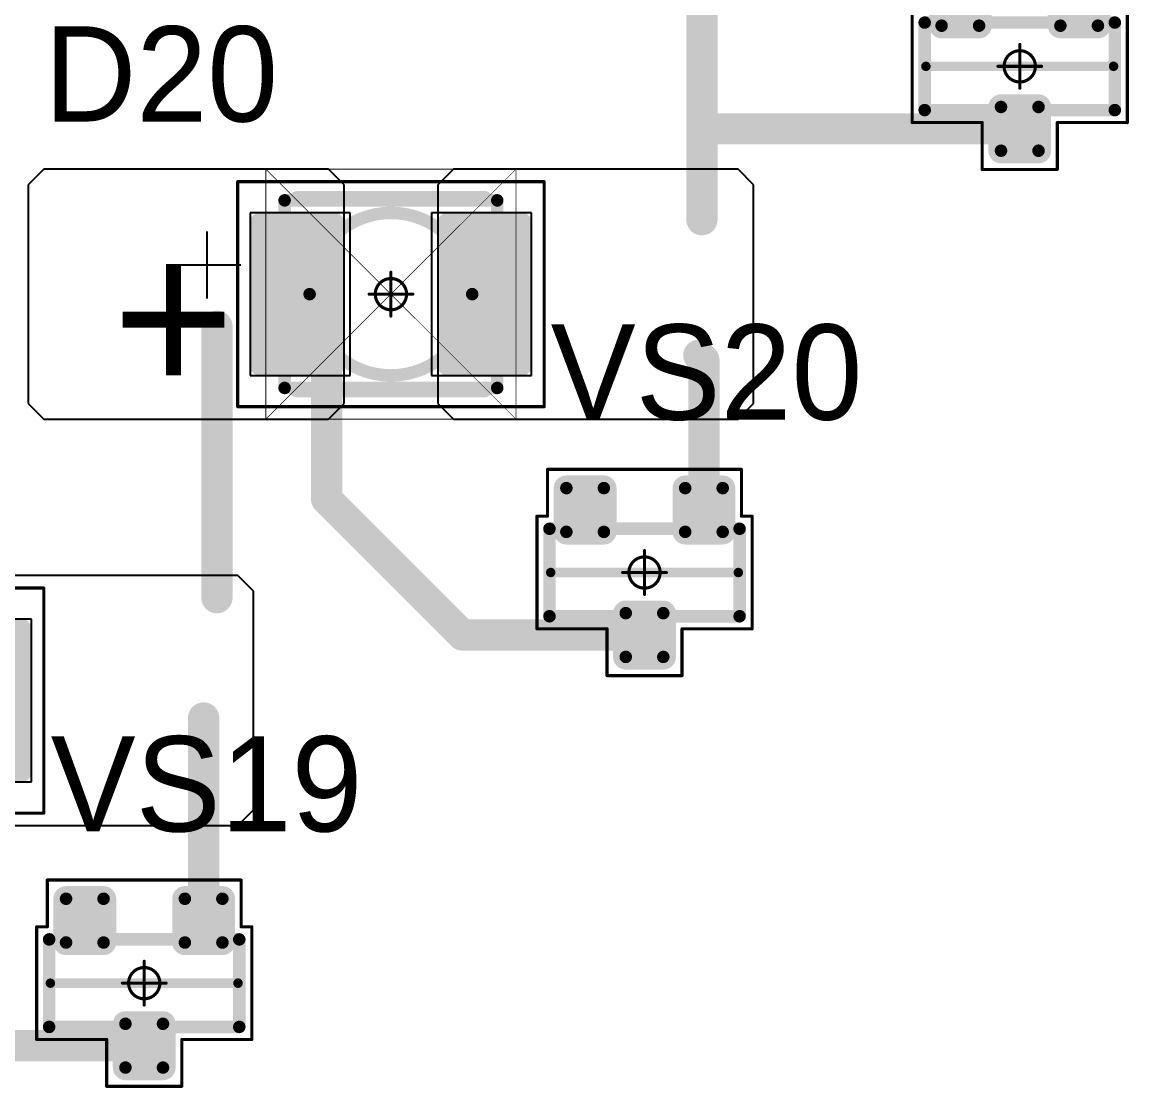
# Model space of a CAD drawing. Header units: millimetres. Extents: x 0 to 775, y 25 to 939.
# Drawn here: x 102.44 to 120.13, y 46.21 to 63.25 of the extents above; entities that cross this region are included whole.
import ezdxf

# ---------------------------------------------------------------- set-up
doc = ezdxf.new("R2010")
doc.units = ezdxf.units.MM
for name, color, linetype in [('Mechanical13', 56, 'Continuous'), ('Mechanical15', 56, 'Continuous'), ('Mechanical9', 56, 'Continuous'), ('TopLayer', 1, 'Continuous'), ('TopOverlay', 2, 'Continuous'), ('TopPaste', 8, 'Continuous'), ('TopSolder', 216, 'Continuous')]:
    doc.layers.add(name, color=color, linetype=linetype)

# ---------------------------------------------------------------- blocks, each defined once
blk = doc.blocks.new('SOT23_48')
at = {"layer": 'Mechanical13', "const_width": 0.2}
for points in [[(0.7, 1.52), (-0.7, 1.52)], [(-0.7, -1.52), (-0.7, 1.52)], [(0.7, -1.52), (0.7, 1.52)], [(0.7, -1.52), (-0.7, -1.52)]]:
    blk.add_lwpolyline(points, dxfattribs=at)
at = {"layer": 'Mechanical13', "const_width": 0.1}
for points in [[(-0.75, 1.52, 1), (-0.65, 1.52, 1)], [(-0.75, 1.52, 1), (-0.65, 1.52, 1)], [(0.65, 1.52, 1), (0.75, 1.52, 1)], [(0.65, 1.52, 1), (0.75, 1.52, 1)], [(-0.75, -1.52, 1), (-0.65, -1.52, 1)], [(-0.75, -1.52, 1), (-0.65, -1.52, 1)], [(0.65, -1.52, 1), (0.75, -1.52, 1)], [(0.65, -1.52, 1), (0.75, -1.52, 1)]]:
    blk.add_lwpolyline(points, format="xyb", close=True, dxfattribs=at)
at = {"layer": 'Mechanical15', "const_width": 0.05}
for points in [[(-0.9, 1.55), (-0.9, 1.72)], [(0.9, 1.72), (-0.9, 1.72)], [(0.9, 0.6), (0.9, 1.72)], [(-1.65, -1.55), (-1.65, 1.55)], [(-0.9, 1.55), (-1.65, 1.55)], [(1.65, 0.6), (0.9, 0.6)], [(1.65, -0.6), (1.65, 0.6)], [(0, -0.35), (0, 0.35)], [(0.35, 0), (-0.35, 0)], [(1.65, -0.6), (0.9, -0.6)], [(0.9, -1.72), (0.9, -0.6)], [(-0.9, -1.55), (-1.65, -1.55)], [(-0.9, -1.72), (-0.9, -1.55)], [(0.9, -1.72), (-0.9, -1.72)]]:
    blk.add_lwpolyline(points, dxfattribs=at)
at = {"layer": 'Mechanical15'}
for points, const_width in [([(-0.913, 1.72, 1), (-0.888, 1.72, 1)], 0.025), ([(-0.913, 1.72, 1), (-0.888, 1.72, 1)], 0.025), ([(0.888, 1.72, 1), (0.913, 1.72, 1)], 0.025), ([(0.888, 1.72, 1), (0.913, 1.72, 1)], 0.025), ([(-1.662, 1.55, 1), (-1.637, 1.55, 1)], 0.025), ([(-1.662, 1.55, 1), (-1.637, 1.55, 1)], 0.025), ([(-0.913, 1.55, 1), (-0.888, 1.55, 1)], 0.025), ([(-0.913, 1.55, 1), (-0.888, 1.55, 1)], 0.025), ([(0.888, 0.6, 1), (0.913, 0.6, 1)], 0.025), ([(0.888, 0.6, 1), (0.913, 0.6, 1)], 0.025), ([(1.637, 0.6, 1), (1.662, 0.6, 1)], 0.025), ([(1.637, 0.6, 1), (1.662, 0.6, 1)], 0.025), ([(-0.012, 0.35, 1), (0.012, 0.35, 1)], 0.025), ([(0.25, 0, 1), (-0.25, 0, 1)], 0.05), ([(-0.362, 0, 1), (-0.337, 0, 1)], 0.025), ([(-0.262, 0, 1), (-0.238, 0, 1)], 0.025), ([(0.238, 0, 1), (0.262, 0, 1)], 0.025), ([(0.337, 0, 1), (0.362, 0, 1)], 0.025), ([(-0.012, -0.35, 1), (0.012, -0.35, 1)], 0.025), ([(0.888, -0.6, 1), (0.913, -0.6, 1)], 0.025), ([(0.888, -0.6, 1), (0.913, -0.6, 1)], 0.025), ([(1.637, -0.6, 1), (1.662, -0.6, 1)], 0.025), ([(1.637, -0.6, 1), (1.662, -0.6, 1)], 0.025), ([(-1.662, -1.55, 1), (-1.637, -1.55, 1)], 0.025), ([(-1.662, -1.55, 1), (-1.637, -1.55, 1)], 0.025), ([(-0.913, -1.55, 1), (-0.888, -1.55, 1)], 0.025), ([(-0.913, -1.55, 1), (-0.888, -1.55, 1)], 0.025), ([(-0.913, -1.72, 1), (-0.888, -1.72, 1)], 0.025), ([(-0.913, -1.72, 1), (-0.888, -1.72, 1)], 0.025), ([(0.888, -1.72, 1), (0.913, -1.72, 1)], 0.025), ([(0.888, -1.72, 1), (0.913, -1.72, 1)], 0.025)]:
    blk.add_lwpolyline(points, format="xyb", close=True, dxfattribs=dict(at, const_width=const_width))
at = {"layer": 'TopLayer', "const_width": 0.1}
for points in [[(-1.4, 1.25, 1), (-1.3, 1.25, 1)], [(-0.7, 1.25, 1), (-0.6, 1.25, 1)], [(-1.4, 0.65, 1), (-1.3, 0.65, 1)], [(-0.7, 0.65, 1), (-0.6, 0.65, 1)], [(0.6, 0.3, 1), (0.7, 0.3, 1)], [(1.3, 0.3, 1), (1.4, 0.3, 1)], [(0.6, -0.3, 1), (0.7, -0.3, 1)], [(1.3, -0.3, 1), (1.4, -0.3, 1)], [(-1.4, -0.65, 1), (-1.3, -0.65, 1)], [(-0.7, -0.65, 1), (-0.6, -0.65, 1)], [(-1.4, -1.25, 1), (-1.3, -1.25, 1)], [(-0.7, -1.25, 1), (-0.6, -1.25, 1)]]:
    blk.add_lwpolyline(points, format="xyb", close=True, dxfattribs=at)
at = {"layer": 'TopLayer'}
for points in [[(-1.45, 1.25), (-1.45, 0.65), (-0.55, 1.25), (-0.55, 0.65)], [(-1.35, 1.35), (-1.35, 0.55), (-0.65, 1.35), (-0.65, 0.55)], [(0.65, 0.4), (0.65, -0.4), (1.35, 0.4), (1.35, -0.4)], [(0.55, 0.3), (0.55, -0.3), (1.45, 0.3), (1.45, -0.3)], [(-1.45, -0.65), (-1.45, -1.25), (-0.55, -0.65), (-0.55, -1.25)], [(-1.35, -0.55), (-1.35, -1.35), (-0.65, -0.55), (-0.65, -1.35)]]:
    blk.add_solid(points, dxfattribs=at)
at = {"layer": 'TopOverlay', "const_width": 0.15}
blk.add_lwpolyline([(0, -1.5), (0, 1.5)], dxfattribs=at)
at = {"layer": 'TopOverlay', "const_width": 0.075}
for points in [[(-0.038, 1.5, 1), (0.038, 1.5, 1)], [(-0.038, -1.5, 1), (0.038, -1.5, 1)]]:
    blk.add_lwpolyline(points, format="xyb", close=True, dxfattribs=at)
at = {"layer": 'TopPaste', "const_width": 0.075}
for points in [[(-1.387, 1.25, 1), (-1.313, 1.25, 1)], [(-0.687, 1.25, 1), (-0.613, 1.25, 1)], [(-1.387, 0.65, 1), (-1.313, 0.65, 1)], [(-0.687, 0.65, 1), (-0.613, 0.65, 1)], [(0.613, 0.3, 1), (0.687, 0.3, 1)], [(1.313, 0.3, 1), (1.387, 0.3, 1)], [(0.613, -0.3, 1), (0.687, -0.3, 1)], [(1.313, -0.3, 1), (1.387, -0.3, 1)], [(-1.387, -0.65, 1), (-1.313, -0.65, 1)], [(-0.687, -0.65, 1), (-0.613, -0.65, 1)], [(-1.387, -1.25, 1), (-1.313, -1.25, 1)], [(-0.687, -1.25, 1), (-0.613, -1.25, 1)]]:
    blk.add_lwpolyline(points, format="xyb", close=True, dxfattribs=at)
at = {"layer": 'TopPaste'}
for points in [[(-1.425, 1.25), (-1.425, 0.65), (-0.575, 1.25), (-0.575, 0.65)], [(-1.35, 1.325), (-1.35, 0.575), (-0.65, 1.325), (-0.65, 0.575)], [(0.65, 0.375), (0.65, -0.375), (1.35, 0.375), (1.35, -0.375)], [(0.575, 0.3), (0.575, -0.3), (1.425, 0.3), (1.425, -0.3)], [(-1.425, -0.65), (-1.425, -1.25), (-0.575, -0.65), (-0.575, -1.25)], [(-1.35, -0.575), (-1.35, -1.325), (-0.65, -0.575), (-0.65, -1.325)]]:
    blk.add_solid(points, dxfattribs=at)
at = {"layer": 'TopSolder', "const_width": 0.202}
for points in [[(-1.451, 1.25, 1), (-1.249, 1.25, 1)], [(-0.751, 1.25, 1), (-0.549, 1.25, 1)], [(-1.451, 0.65, 1), (-1.249, 0.65, 1)], [(-0.751, 0.65, 1), (-0.549, 0.65, 1)], [(0.549, 0.3, 1), (0.751, 0.3, 1)], [(1.249, 0.3, 1), (1.451, 0.3, 1)], [(0.549, -0.3, 1), (0.751, -0.3, 1)], [(1.249, -0.3, 1), (1.451, -0.3, 1)], [(-1.451, -0.65, 1), (-1.249, -0.65, 1)], [(-0.751, -0.65, 1), (-0.549, -0.65, 1)], [(-1.451, -1.25, 1), (-1.249, -1.25, 1)], [(-0.751, -1.25, 1), (-0.549, -1.25, 1)]]:
    blk.add_lwpolyline(points, format="xyb", close=True, dxfattribs=at)
at = {"layer": 'TopSolder'}
for points in [[(-1.35, 1.452), (-1.35, 0.448), (-0.65, 1.452), (-0.65, 0.448)], [(-1.552, 1.25), (-1.552, 0.65), (-0.448, 1.25), (-0.448, 0.65)], [(0.65, 0.502), (0.65, -0.502), (1.35, 0.502), (1.35, -0.502)], [(0.448, 0.3), (0.448, -0.3), (1.552, 0.3), (1.552, -0.3)], [(-1.35, -0.448), (-1.35, -1.452), (-0.65, -0.448), (-0.65, -1.452)], [(-1.552, -0.65), (-1.552, -1.25), (-0.448, -0.65), (-0.448, -1.25)]]:
    blk.add_solid(points, dxfattribs=at)
blk = doc.blocks.new('SOT23_49')
at = {"layer": 'Mechanical13', "const_width": 0.2}
for points in [[(0.7, 1.52), (-0.7, 1.52)], [(-0.7, -1.52), (-0.7, 1.52)], [(0.7, -1.52), (0.7, 1.52)], [(0.7, -1.52), (-0.7, -1.52)]]:
    blk.add_lwpolyline(points, dxfattribs=at)
at = {"layer": 'Mechanical13', "const_width": 0.1}
for points in [[(-0.75, 1.52, 1), (-0.65, 1.52, 1)], [(-0.75, 1.52, 1), (-0.65, 1.52, 1)], [(0.65, 1.52, 1), (0.75, 1.52, 1)], [(0.65, 1.52, 1), (0.75, 1.52, 1)], [(-0.75, -1.52, 1), (-0.65, -1.52, 1)], [(-0.75, -1.52, 1), (-0.65, -1.52, 1)], [(0.65, -1.52, 1), (0.75, -1.52, 1)], [(0.65, -1.52, 1), (0.75, -1.52, 1)]]:
    blk.add_lwpolyline(points, format="xyb", close=True, dxfattribs=at)
at = {"layer": 'Mechanical15', "const_width": 0.05}
for points in [[(-0.9, 1.55), (-0.9, 1.72)], [(0.9, 1.72), (-0.9, 1.72)], [(0.9, 0.6), (0.9, 1.72)], [(-1.65, -1.55), (-1.65, 1.55)], [(-0.9, 1.55), (-1.65, 1.55)], [(1.65, 0.6), (0.9, 0.6)], [(1.65, -0.6), (1.65, 0.6)], [(0, -0.35), (0, 0.35)], [(0.35, 0), (-0.35, 0)], [(1.65, -0.6), (0.9, -0.6)], [(0.9, -1.72), (0.9, -0.6)], [(-0.9, -1.55), (-1.65, -1.55)], [(-0.9, -1.72), (-0.9, -1.55)], [(0.9, -1.72), (-0.9, -1.72)]]:
    blk.add_lwpolyline(points, dxfattribs=at)
at = {"layer": 'Mechanical15'}
for points, const_width in [([(-0.913, 1.72, 1), (-0.888, 1.72, 1)], 0.025), ([(-0.913, 1.72, 1), (-0.888, 1.72, 1)], 0.025), ([(0.888, 1.72, 1), (0.913, 1.72, 1)], 0.025), ([(0.888, 1.72, 1), (0.913, 1.72, 1)], 0.025), ([(-1.662, 1.55, 1), (-1.637, 1.55, 1)], 0.025), ([(-1.662, 1.55, 1), (-1.637, 1.55, 1)], 0.025), ([(-0.913, 1.55, 1), (-0.888, 1.55, 1)], 0.025), ([(-0.913, 1.55, 1), (-0.888, 1.55, 1)], 0.025), ([(0.888, 0.6, 1), (0.913, 0.6, 1)], 0.025), ([(0.888, 0.6, 1), (0.913, 0.6, 1)], 0.025), ([(1.637, 0.6, 1), (1.662, 0.6, 1)], 0.025), ([(1.637, 0.6, 1), (1.662, 0.6, 1)], 0.025), ([(-0.012, 0.35, 1), (0.012, 0.35, 1)], 0.025), ([(0.25, 0, 1), (-0.25, 0, 1)], 0.05), ([(-0.362, 0, 1), (-0.337, 0, 1)], 0.025), ([(-0.262, 0, 1), (-0.238, 0, 1)], 0.025), ([(0.238, 0, 1), (0.262, 0, 1)], 0.025), ([(0.337, 0, 1), (0.362, 0, 1)], 0.025), ([(-0.012, -0.35, 1), (0.012, -0.35, 1)], 0.025), ([(0.888, -0.6, 1), (0.913, -0.6, 1)], 0.025), ([(0.888, -0.6, 1), (0.913, -0.6, 1)], 0.025), ([(1.637, -0.6, 1), (1.662, -0.6, 1)], 0.025), ([(1.637, -0.6, 1), (1.662, -0.6, 1)], 0.025), ([(-1.662, -1.55, 1), (-1.637, -1.55, 1)], 0.025), ([(-1.662, -1.55, 1), (-1.637, -1.55, 1)], 0.025), ([(-0.913, -1.55, 1), (-0.888, -1.55, 1)], 0.025), ([(-0.913, -1.55, 1), (-0.888, -1.55, 1)], 0.025), ([(-0.913, -1.72, 1), (-0.888, -1.72, 1)], 0.025), ([(-0.913, -1.72, 1), (-0.888, -1.72, 1)], 0.025), ([(0.888, -1.72, 1), (0.913, -1.72, 1)], 0.025), ([(0.888, -1.72, 1), (0.913, -1.72, 1)], 0.025)]:
    blk.add_lwpolyline(points, format="xyb", close=True, dxfattribs=dict(at, const_width=const_width))
at = {"layer": 'TopLayer', "const_width": 0.1}
for points in [[(-1.4, 1.25, 1), (-1.3, 1.25, 1)], [(-0.7, 1.25, 1), (-0.6, 1.25, 1)], [(-1.4, 0.65, 1), (-1.3, 0.65, 1)], [(-0.7, 0.65, 1), (-0.6, 0.65, 1)], [(0.6, 0.3, 1), (0.7, 0.3, 1)], [(1.3, 0.3, 1), (1.4, 0.3, 1)], [(0.6, -0.3, 1), (0.7, -0.3, 1)], [(1.3, -0.3, 1), (1.4, -0.3, 1)], [(-1.4, -0.65, 1), (-1.3, -0.65, 1)], [(-0.7, -0.65, 1), (-0.6, -0.65, 1)], [(-1.4, -1.25, 1), (-1.3, -1.25, 1)], [(-0.7, -1.25, 1), (-0.6, -1.25, 1)]]:
    blk.add_lwpolyline(points, format="xyb", close=True, dxfattribs=at)
at = {"layer": 'TopLayer'}
for points in [[(-1.45, 1.25), (-1.45, 0.65), (-0.55, 1.25), (-0.55, 0.65)], [(-1.35, 1.35), (-1.35, 0.55), (-0.65, 1.35), (-0.65, 0.55)], [(0.65, 0.4), (0.65, -0.4), (1.35, 0.4), (1.35, -0.4)], [(0.55, 0.3), (0.55, -0.3), (1.45, 0.3), (1.45, -0.3)], [(-1.45, -0.65), (-1.45, -1.25), (-0.55, -0.65), (-0.55, -1.25)], [(-1.35, -0.55), (-1.35, -1.35), (-0.65, -0.55), (-0.65, -1.35)]]:
    blk.add_solid(points, dxfattribs=at)
at = {"layer": 'TopOverlay', "const_width": 0.15}
blk.add_lwpolyline([(0, -1.5), (0, 1.5)], dxfattribs=at)
at = {"layer": 'TopOverlay', "const_width": 0.075}
for points in [[(-0.038, 1.5, 1), (0.038, 1.5, 1)], [(-0.038, -1.5, 1), (0.038, -1.5, 1)]]:
    blk.add_lwpolyline(points, format="xyb", close=True, dxfattribs=at)
at = {"layer": 'TopPaste', "const_width": 0.075}
for points in [[(-1.387, 1.25, 1), (-1.313, 1.25, 1)], [(-0.687, 1.25, 1), (-0.613, 1.25, 1)], [(-1.387, 0.65, 1), (-1.313, 0.65, 1)], [(-0.687, 0.65, 1), (-0.613, 0.65, 1)], [(0.613, 0.3, 1), (0.687, 0.3, 1)], [(1.313, 0.3, 1), (1.387, 0.3, 1)], [(0.613, -0.3, 1), (0.687, -0.3, 1)], [(1.313, -0.3, 1), (1.387, -0.3, 1)], [(-1.387, -0.65, 1), (-1.313, -0.65, 1)], [(-0.687, -0.65, 1), (-0.613, -0.65, 1)], [(-1.387, -1.25, 1), (-1.313, -1.25, 1)], [(-0.687, -1.25, 1), (-0.613, -1.25, 1)]]:
    blk.add_lwpolyline(points, format="xyb", close=True, dxfattribs=at)
at = {"layer": 'TopPaste'}
for points in [[(-1.425, 1.25), (-1.425, 0.65), (-0.575, 1.25), (-0.575, 0.65)], [(-1.35, 1.325), (-1.35, 0.575), (-0.65, 1.325), (-0.65, 0.575)], [(0.65, 0.375), (0.65, -0.375), (1.35, 0.375), (1.35, -0.375)], [(0.575, 0.3), (0.575, -0.3), (1.425, 0.3), (1.425, -0.3)], [(-1.425, -0.65), (-1.425, -1.25), (-0.575, -0.65), (-0.575, -1.25)], [(-1.35, -0.575), (-1.35, -1.325), (-0.65, -0.575), (-0.65, -1.325)]]:
    blk.add_solid(points, dxfattribs=at)
at = {"layer": 'TopSolder', "const_width": 0.202}
for points in [[(-1.451, 1.25, 1), (-1.249, 1.25, 1)], [(-0.751, 1.25, 1), (-0.549, 1.25, 1)], [(-1.451, 0.65, 1), (-1.249, 0.65, 1)], [(-0.751, 0.65, 1), (-0.549, 0.65, 1)], [(0.549, 0.3, 1), (0.751, 0.3, 1)], [(1.249, 0.3, 1), (1.451, 0.3, 1)], [(0.549, -0.3, 1), (0.751, -0.3, 1)], [(1.249, -0.3, 1), (1.451, -0.3, 1)], [(-1.451, -0.65, 1), (-1.249, -0.65, 1)], [(-0.751, -0.65, 1), (-0.549, -0.65, 1)], [(-1.451, -1.25, 1), (-1.249, -1.25, 1)], [(-0.751, -1.25, 1), (-0.549, -1.25, 1)]]:
    blk.add_lwpolyline(points, format="xyb", close=True, dxfattribs=at)
at = {"layer": 'TopSolder'}
for points in [[(-1.35, 1.452), (-1.35, 0.448), (-0.65, 1.452), (-0.65, 0.448)], [(-1.552, 1.25), (-1.552, 0.65), (-0.448, 1.25), (-0.448, 0.65)], [(0.65, 0.502), (0.65, -0.502), (1.35, 0.502), (1.35, -0.502)], [(0.448, 0.3), (0.448, -0.3), (1.552, 0.3), (1.552, -0.3)], [(-1.35, -0.448), (-1.35, -1.452), (-0.65, -0.448), (-0.65, -1.452)], [(-1.552, -0.65), (-1.552, -1.25), (-0.448, -0.65), (-0.448, -1.25)]]:
    blk.add_solid(points, dxfattribs=at)
blk = doc.blocks.new('SOT23_50')
at = {"layer": 'Mechanical13', "const_width": 0.2}
for points in [[(0.7, 1.52), (-0.7, 1.52)], [(-0.7, -1.52), (-0.7, 1.52)], [(0.7, -1.52), (0.7, 1.52)], [(0.7, -1.52), (-0.7, -1.52)]]:
    blk.add_lwpolyline(points, dxfattribs=at)
at = {"layer": 'Mechanical13', "const_width": 0.1}
for points in [[(-0.75, 1.52, 1), (-0.65, 1.52, 1)], [(-0.75, 1.52, 1), (-0.65, 1.52, 1)], [(0.65, 1.52, 1), (0.75, 1.52, 1)], [(0.65, 1.52, 1), (0.75, 1.52, 1)], [(-0.75, -1.52, 1), (-0.65, -1.52, 1)], [(-0.75, -1.52, 1), (-0.65, -1.52, 1)], [(0.65, -1.52, 1), (0.75, -1.52, 1)], [(0.65, -1.52, 1), (0.75, -1.52, 1)]]:
    blk.add_lwpolyline(points, format="xyb", close=True, dxfattribs=at)
at = {"layer": 'Mechanical15', "const_width": 0.05}
for points in [[(-0.9, 1.55), (-0.9, 1.72)], [(0.9, 1.72), (-0.9, 1.72)], [(0.9, 0.6), (0.9, 1.72)], [(-1.65, -1.55), (-1.65, 1.55)], [(-0.9, 1.55), (-1.65, 1.55)], [(1.65, 0.6), (0.9, 0.6)], [(1.65, -0.6), (1.65, 0.6)], [(0, -0.35), (0, 0.35)], [(0.35, 0), (-0.35, 0)], [(1.65, -0.6), (0.9, -0.6)], [(0.9, -1.72), (0.9, -0.6)], [(-0.9, -1.55), (-1.65, -1.55)], [(-0.9, -1.72), (-0.9, -1.55)], [(0.9, -1.72), (-0.9, -1.72)]]:
    blk.add_lwpolyline(points, dxfattribs=at)
at = {"layer": 'Mechanical15'}
for points, const_width in [([(-0.913, 1.72, 1), (-0.888, 1.72, 1)], 0.025), ([(-0.913, 1.72, 1), (-0.888, 1.72, 1)], 0.025), ([(0.888, 1.72, 1), (0.913, 1.72, 1)], 0.025), ([(0.888, 1.72, 1), (0.913, 1.72, 1)], 0.025), ([(-1.662, 1.55, 1), (-1.637, 1.55, 1)], 0.025), ([(-1.662, 1.55, 1), (-1.637, 1.55, 1)], 0.025), ([(-0.913, 1.55, 1), (-0.888, 1.55, 1)], 0.025), ([(-0.913, 1.55, 1), (-0.888, 1.55, 1)], 0.025), ([(0.888, 0.6, 1), (0.913, 0.6, 1)], 0.025), ([(0.888, 0.6, 1), (0.913, 0.6, 1)], 0.025), ([(1.637, 0.6, 1), (1.662, 0.6, 1)], 0.025), ([(1.637, 0.6, 1), (1.662, 0.6, 1)], 0.025), ([(-0.012, 0.35, 1), (0.012, 0.35, 1)], 0.025), ([(0.25, 0, 1), (-0.25, 0, 1)], 0.05), ([(-0.362, 0, 1), (-0.337, 0, 1)], 0.025), ([(-0.262, 0, 1), (-0.238, 0, 1)], 0.025), ([(0.238, 0, 1), (0.262, 0, 1)], 0.025), ([(0.337, 0, 1), (0.362, 0, 1)], 0.025), ([(-0.012, -0.35, 1), (0.012, -0.35, 1)], 0.025), ([(0.888, -0.6, 1), (0.913, -0.6, 1)], 0.025), ([(0.888, -0.6, 1), (0.913, -0.6, 1)], 0.025), ([(1.637, -0.6, 1), (1.662, -0.6, 1)], 0.025), ([(1.637, -0.6, 1), (1.662, -0.6, 1)], 0.025), ([(-1.662, -1.55, 1), (-1.637, -1.55, 1)], 0.025), ([(-1.662, -1.55, 1), (-1.637, -1.55, 1)], 0.025), ([(-0.913, -1.55, 1), (-0.888, -1.55, 1)], 0.025), ([(-0.913, -1.55, 1), (-0.888, -1.55, 1)], 0.025), ([(-0.913, -1.72, 1), (-0.888, -1.72, 1)], 0.025), ([(-0.913, -1.72, 1), (-0.888, -1.72, 1)], 0.025), ([(0.888, -1.72, 1), (0.913, -1.72, 1)], 0.025), ([(0.888, -1.72, 1), (0.913, -1.72, 1)], 0.025)]:
    blk.add_lwpolyline(points, format="xyb", close=True, dxfattribs=dict(at, const_width=const_width))
at = {"layer": 'TopLayer', "const_width": 0.1}
for points in [[(-1.4, 1.25, 1), (-1.3, 1.25, 1)], [(-0.7, 1.25, 1), (-0.6, 1.25, 1)], [(-1.4, 0.65, 1), (-1.3, 0.65, 1)], [(-0.7, 0.65, 1), (-0.6, 0.65, 1)], [(0.6, 0.3, 1), (0.7, 0.3, 1)], [(1.3, 0.3, 1), (1.4, 0.3, 1)], [(0.6, -0.3, 1), (0.7, -0.3, 1)], [(1.3, -0.3, 1), (1.4, -0.3, 1)], [(-1.4, -0.65, 1), (-1.3, -0.65, 1)], [(-0.7, -0.65, 1), (-0.6, -0.65, 1)], [(-1.4, -1.25, 1), (-1.3, -1.25, 1)], [(-0.7, -1.25, 1), (-0.6, -1.25, 1)]]:
    blk.add_lwpolyline(points, format="xyb", close=True, dxfattribs=at)
at = {"layer": 'TopLayer'}
for points in [[(-1.45, 1.25), (-1.45, 0.65), (-0.55, 1.25), (-0.55, 0.65)], [(-1.35, 1.35), (-1.35, 0.55), (-0.65, 1.35), (-0.65, 0.55)], [(0.65, 0.4), (0.65, -0.4), (1.35, 0.4), (1.35, -0.4)], [(0.55, 0.3), (0.55, -0.3), (1.45, 0.3), (1.45, -0.3)], [(-1.45, -0.65), (-1.45, -1.25), (-0.55, -0.65), (-0.55, -1.25)], [(-1.35, -0.55), (-1.35, -1.35), (-0.65, -0.55), (-0.65, -1.35)]]:
    blk.add_solid(points, dxfattribs=at)
at = {"layer": 'TopOverlay', "const_width": 0.15}
blk.add_lwpolyline([(0, -1.5), (0, 1.5)], dxfattribs=at)
at = {"layer": 'TopOverlay', "const_width": 0.075}
for points in [[(-0.038, 1.5, 1), (0.038, 1.5, 1)], [(-0.038, -1.5, 1), (0.038, -1.5, 1)]]:
    blk.add_lwpolyline(points, format="xyb", close=True, dxfattribs=at)
at = {"layer": 'TopPaste', "const_width": 0.075}
for points in [[(-1.387, 1.25, 1), (-1.313, 1.25, 1)], [(-0.687, 1.25, 1), (-0.613, 1.25, 1)], [(-1.387, 0.65, 1), (-1.313, 0.65, 1)], [(-0.687, 0.65, 1), (-0.613, 0.65, 1)], [(0.613, 0.3, 1), (0.687, 0.3, 1)], [(1.313, 0.3, 1), (1.387, 0.3, 1)], [(0.613, -0.3, 1), (0.687, -0.3, 1)], [(1.313, -0.3, 1), (1.387, -0.3, 1)], [(-1.387, -0.65, 1), (-1.313, -0.65, 1)], [(-0.687, -0.65, 1), (-0.613, -0.65, 1)], [(-1.387, -1.25, 1), (-1.313, -1.25, 1)], [(-0.687, -1.25, 1), (-0.613, -1.25, 1)]]:
    blk.add_lwpolyline(points, format="xyb", close=True, dxfattribs=at)
at = {"layer": 'TopPaste'}
for points in [[(-1.425, 1.25), (-1.425, 0.65), (-0.575, 1.25), (-0.575, 0.65)], [(-1.35, 1.325), (-1.35, 0.575), (-0.65, 1.325), (-0.65, 0.575)], [(0.65, 0.375), (0.65, -0.375), (1.35, 0.375), (1.35, -0.375)], [(0.575, 0.3), (0.575, -0.3), (1.425, 0.3), (1.425, -0.3)], [(-1.425, -0.65), (-1.425, -1.25), (-0.575, -0.65), (-0.575, -1.25)], [(-1.35, -0.575), (-1.35, -1.325), (-0.65, -0.575), (-0.65, -1.325)]]:
    blk.add_solid(points, dxfattribs=at)
at = {"layer": 'TopSolder', "const_width": 0.202}
for points in [[(-1.451, 1.25, 1), (-1.249, 1.25, 1)], [(-0.751, 1.25, 1), (-0.549, 1.25, 1)], [(-1.451, 0.65, 1), (-1.249, 0.65, 1)], [(-0.751, 0.65, 1), (-0.549, 0.65, 1)], [(0.549, 0.3, 1), (0.751, 0.3, 1)], [(1.249, 0.3, 1), (1.451, 0.3, 1)], [(0.549, -0.3, 1), (0.751, -0.3, 1)], [(1.249, -0.3, 1), (1.451, -0.3, 1)], [(-1.451, -0.65, 1), (-1.249, -0.65, 1)], [(-0.751, -0.65, 1), (-0.549, -0.65, 1)], [(-1.451, -1.25, 1), (-1.249, -1.25, 1)], [(-0.751, -1.25, 1), (-0.549, -1.25, 1)]]:
    blk.add_lwpolyline(points, format="xyb", close=True, dxfattribs=at)
at = {"layer": 'TopSolder'}
for points in [[(-1.35, 1.452), (-1.35, 0.448), (-0.65, 1.452), (-0.65, 0.448)], [(-1.552, 1.25), (-1.552, 0.65), (-0.448, 1.25), (-0.448, 0.65)], [(0.65, 0.502), (0.65, -0.502), (1.35, 0.502), (1.35, -0.502)], [(0.448, 0.3), (0.448, -0.3), (1.552, 0.3), (1.552, -0.3)], [(-1.35, -0.448), (-1.35, -1.452), (-0.65, -0.448), (-0.65, -1.452)], [(-1.552, -0.65), (-1.552, -1.25), (-0.448, -0.65), (-0.448, -1.25)]]:
    blk.add_solid(points, dxfattribs=at)
blk = doc.blocks.new('T66G_142')
at = {"layer": 'Mechanical13'}
for p, q in [((2.936, 0.071), (2.936, -1)), ((2.4, -0.464), (3.471, -0.464))]:
    blk.add_line(p, q, dxfattribs=at)
at = {"layer": 'Mechanical13', "const_width": 0.2}
for points in [[(-1.7, 1.5), (-1.7, -1.5)], [(1.7, 1.5), (-1.7, 1.5)], [(1.7, 1.5), (1.7, -1.5)], [(1.7, -1.5), (-1.7, -1.5)]]:
    blk.add_lwpolyline(points, dxfattribs=at)
at = {"layer": 'Mechanical13'}
for points, const_width in [([(-1.75, 1.5, 1), (-1.65, 1.5, 1)], 0.1), ([(-1.75, 1.5, 1), (-1.65, 1.5, 1)], 0.1), ([(1.65, 1.5, 1), (1.75, 1.5, 1)], 0.1), ([(1.65, 1.5, 1), (1.75, 1.5, 1)], 0.1), ([(1.3, 0, 1), (-1.3, 0, 1)], 0.2), ([(-1.35, 0, 1), (-1.25, 0, 1)], 0.1), ([(1.25, 0, 1), (1.35, 0, 1)], 0.1), ([(-1.75, -1.5, 1), (-1.65, -1.5, 1)], 0.1), ([(-1.75, -1.5, 1), (-1.65, -1.5, 1)], 0.1), ([(1.65, -1.5, 1), (1.75, -1.5, 1)], 0.1), ([(1.65, -1.5, 1), (1.75, -1.5, 1)], 0.1)]:
    blk.add_lwpolyline(points, format="xyb", close=True, dxfattribs=dict(at, const_width=const_width))
at = {"layer": 'Mechanical15', "const_width": 0.05}
for points in [[(2.45, 1.8), (-2.45, 1.8)], [(-2.45, 1.8), (-2.45, -1.8)], [(2.45, 1.8), (2.45, -1.8)], [(0, 0.35), (0, -0.35)], [(0.35, 0), (-0.35, 0)], [(2.45, -1.8), (-2.45, -1.8)]]:
    blk.add_lwpolyline(points, dxfattribs=at)
at = {"layer": 'Mechanical15'}
for points, const_width in [([(-2.462, 1.8, 1), (-2.438, 1.8, 1)], 0.025), ([(-2.462, 1.8, 1), (-2.438, 1.8, 1)], 0.025), ([(2.438, 1.8, 1), (2.462, 1.8, 1)], 0.025), ([(2.438, 1.8, 1), (2.462, 1.8, 1)], 0.025), ([(-0.012, 0.35, 1), (0.012, 0.35, 1)], 0.025), ([(0.25, 0, 1), (-0.25, 0, 1)], 0.05), ([(-0.362, 0, 1), (-0.337, 0, 1)], 0.025), ([(-0.262, 0, 1), (-0.238, 0, 1)], 0.025), ([(0.238, 0, 1), (0.262, 0, 1)], 0.025), ([(0.337, 0, 1), (0.362, 0, 1)], 0.025), ([(-0.012, -0.35, 1), (0.012, -0.35, 1)], 0.025), ([(-2.462, -1.8, 1), (-2.438, -1.8, 1)], 0.025), ([(-2.462, -1.8, 1), (-2.438, -1.8, 1)], 0.025), ([(2.438, -1.8, 1), (2.462, -1.8, 1)], 0.025), ([(2.438, -1.8, 1), (2.462, -1.8, 1)], 0.025)]:
    blk.add_lwpolyline(points, format="xyb", close=True, dxfattribs=dict(at, const_width=const_width))
at = {"layer": 'TopLayer'}
for p, q in [((-5.55, 2), (-5.8, 1.75)), ((-1, 2), (-5.55, 2)), ((-0.75, 1.75), (-1, 2)), ((1, 2), (0.75, 1.75)), ((5.55, 2), (1, 2)), ((5.8, 1.75), (5.55, 2)), ((-5.8, 1.75), (-5.8, -1.75)), ((-0.75, -1.75), (-0.75, 1.75)), ((0.75, 1.75), (0.75, -1.75)), ((5.8, -1.75), (5.8, 1.75)), ((-5.8, -1.75), (-5.55, -2)), ((-1, -2), (-0.75, -1.75)), ((0.75, -1.75), (1, -2)), ((5.55, -2), (5.8, -1.75)), ((-5.55, -2), (-1, -2)), ((1, -2), (5.55, -2))]:
    blk.add_line(p, q, dxfattribs=at)
at = {"layer": 'TopLayer', "const_width": 0.15}
for points in [[(-2.175, 1.15, 1), (-2.025, 1.15, 1)], [(-0.975, 1.15, 1), (-0.825, 1.15, 1)], [(0.825, 1.15, 1), (0.975, 1.15, 1)], [(2.025, 1.15, 1), (2.175, 1.15, 1)], [(-2.175, -1.15, 1), (-2.025, -1.15, 1)], [(-0.975, -1.15, 1), (-0.825, -1.15, 1)], [(0.825, -1.15, 1), (0.975, -1.15, 1)], [(2.025, -1.15, 1), (2.175, -1.15, 1)]]:
    blk.add_lwpolyline(points, format="xyb", close=True, dxfattribs=at)
at = {"layer": 'TopLayer'}
for points in [[(-0.9, 1.3), (-2.1, 1.3), (-0.9, -1.3), (-2.1, -1.3)], [(2.1, 1.3), (0.9, 1.3), (2.1, -1.3), (0.9, -1.3)], [(-0.75, 1.15), (-2.25, 1.15), (-0.75, -1.15), (-2.25, -1.15)], [(2.25, 1.15), (0.75, 1.15), (2.25, -1.15), (0.75, -1.15)]]:
    blk.add_solid(points, dxfattribs=at)
at = {"layer": 'TopOverlay', "const_width": 0.25}
for points in [[(1.5, 1.525), (-1.5, 1.525)], [(1.5, -1.525), (-1.5, -1.525)]]:
    blk.add_lwpolyline(points, dxfattribs=at)
at = {"layer": 'TopOverlay', "const_width": 0.125}
for points in [[(-1.562, 1.525, 1), (-1.438, 1.525, 1)], [(1.438, 1.525, 1), (1.562, 1.525, 1)], [(-1.562, -1.525, 1), (-1.438, -1.525, 1)], [(1.438, -1.525, 1), (1.562, -1.525, 1)]]:
    blk.add_lwpolyline(points, format="xyb", close=True, dxfattribs=at)
at = {"layer": 'TopPaste', "const_width": 0.125}
for points in [[(-2.163, 1.15, 1), (-2.038, 1.15, 1)], [(-0.963, 1.15, 1), (-0.838, 1.15, 1)], [(0.838, 1.15, 1), (0.963, 1.15, 1)], [(2.038, 1.15, 1), (2.163, 1.15, 1)], [(-2.163, -1.15, 1), (-2.038, -1.15, 1)], [(-0.963, -1.15, 1), (-0.838, -1.15, 1)], [(0.838, -1.15, 1), (0.963, -1.15, 1)], [(2.038, -1.15, 1), (2.163, -1.15, 1)]]:
    blk.add_lwpolyline(points, format="xyb", close=True, dxfattribs=at)
at = {"layer": 'TopPaste'}
for points in [[(-0.9, 1.275), (-2.1, 1.275), (-0.9, -1.275), (-2.1, -1.275)], [(2.1, 1.275), (0.9, 1.275), (2.1, -1.275), (0.9, -1.275)], [(-0.775, 1.15), (-2.225, 1.15), (-0.775, -1.15), (-2.225, -1.15)], [(2.225, 1.15), (0.775, 1.15), (2.225, -1.15), (0.775, -1.15)]]:
    blk.add_solid(points, dxfattribs=at)
at = {"layer": 'TopSolder'}
for p, q in [((-2.25, 1.3), (-2.25, -1.3)), ((-0.65, 1.3), (-2.25, 1.3)), ((-0.65, -1.3), (-0.65, 1.3)), ((0.65, 1.3), (0.65, -1.3)), ((2.25, 1.3), (0.65, 1.3)), ((2.25, -1.3), (2.25, 1.3)), ((-2.25, -1.3), (-0.65, -1.3)), ((0.65, -1.3), (2.25, -1.3))]:
    blk.add_line(p, q, dxfattribs=at)
at = {"layer": 'TopOverlay'}
blk.add_text('+', height=2.5, dxfattribs=at).set_placement((2.5, -0.8))
blk = doc.blocks.new('T66G_143')
at = {"layer": 'Mechanical13'}
for p, q in [((2.936, 0.071), (2.936, -1)), ((2.4, -0.464), (3.471, -0.464))]:
    blk.add_line(p, q, dxfattribs=at)
at = {"layer": 'Mechanical13', "const_width": 0.2}
for points in [[(-1.7, 1.5), (-1.7, -1.5)], [(1.7, 1.5), (-1.7, 1.5)], [(1.7, 1.5), (1.7, -1.5)], [(1.7, -1.5), (-1.7, -1.5)]]:
    blk.add_lwpolyline(points, dxfattribs=at)
at = {"layer": 'Mechanical13'}
for points, const_width in [([(-1.75, 1.5, 1), (-1.65, 1.5, 1)], 0.1), ([(-1.75, 1.5, 1), (-1.65, 1.5, 1)], 0.1), ([(1.65, 1.5, 1), (1.75, 1.5, 1)], 0.1), ([(1.65, 1.5, 1), (1.75, 1.5, 1)], 0.1), ([(1.3, 0, 1), (-1.3, 0, 1)], 0.2), ([(-1.35, 0, 1), (-1.25, 0, 1)], 0.1), ([(1.25, 0, 1), (1.35, 0, 1)], 0.1), ([(-1.75, -1.5, 1), (-1.65, -1.5, 1)], 0.1), ([(-1.75, -1.5, 1), (-1.65, -1.5, 1)], 0.1), ([(1.65, -1.5, 1), (1.75, -1.5, 1)], 0.1), ([(1.65, -1.5, 1), (1.75, -1.5, 1)], 0.1)]:
    blk.add_lwpolyline(points, format="xyb", close=True, dxfattribs=dict(at, const_width=const_width))
at = {"layer": 'Mechanical15', "const_width": 0.05}
for points in [[(2.45, 1.8), (-2.45, 1.8)], [(-2.45, 1.8), (-2.45, -1.8)], [(2.45, 1.8), (2.45, -1.8)], [(0, 0.35), (0, -0.35)], [(0.35, 0), (-0.35, 0)], [(2.45, -1.8), (-2.45, -1.8)]]:
    blk.add_lwpolyline(points, dxfattribs=at)
at = {"layer": 'Mechanical15'}
for points, const_width in [([(-2.462, 1.8, 1), (-2.438, 1.8, 1)], 0.025), ([(-2.462, 1.8, 1), (-2.438, 1.8, 1)], 0.025), ([(2.438, 1.8, 1), (2.462, 1.8, 1)], 0.025), ([(2.438, 1.8, 1), (2.462, 1.8, 1)], 0.025), ([(-0.012, 0.35, 1), (0.012, 0.35, 1)], 0.025), ([(0.25, 0, 1), (-0.25, 0, 1)], 0.05), ([(-0.362, 0, 1), (-0.337, 0, 1)], 0.025), ([(-0.262, 0, 1), (-0.238, 0, 1)], 0.025), ([(0.238, 0, 1), (0.262, 0, 1)], 0.025), ([(0.337, 0, 1), (0.362, 0, 1)], 0.025), ([(-0.012, -0.35, 1), (0.012, -0.35, 1)], 0.025), ([(-2.462, -1.8, 1), (-2.438, -1.8, 1)], 0.025), ([(-2.462, -1.8, 1), (-2.438, -1.8, 1)], 0.025), ([(2.438, -1.8, 1), (2.462, -1.8, 1)], 0.025), ([(2.438, -1.8, 1), (2.462, -1.8, 1)], 0.025)]:
    blk.add_lwpolyline(points, format="xyb", close=True, dxfattribs=dict(at, const_width=const_width))
at = {"layer": 'TopLayer'}
for p, q in [((-5.55, 2), (-5.8, 1.75)), ((-1, 2), (-5.55, 2)), ((-0.75, 1.75), (-1, 2)), ((1, 2), (0.75, 1.75)), ((5.55, 2), (1, 2)), ((5.8, 1.75), (5.55, 2)), ((-5.8, 1.75), (-5.8, -1.75)), ((-0.75, -1.75), (-0.75, 1.75)), ((0.75, 1.75), (0.75, -1.75)), ((5.8, -1.75), (5.8, 1.75)), ((-5.8, -1.75), (-5.55, -2)), ((-1, -2), (-0.75, -1.75)), ((0.75, -1.75), (1, -2)), ((5.55, -2), (5.8, -1.75)), ((-5.55, -2), (-1, -2)), ((1, -2), (5.55, -2))]:
    blk.add_line(p, q, dxfattribs=at)
at = {"layer": 'TopLayer', "const_width": 0.15}
for points in [[(-2.175, 1.15, 1), (-2.025, 1.15, 1)], [(-0.975, 1.15, 1), (-0.825, 1.15, 1)], [(0.825, 1.15, 1), (0.975, 1.15, 1)], [(2.025, 1.15, 1), (2.175, 1.15, 1)], [(-2.175, -1.15, 1), (-2.025, -1.15, 1)], [(-0.975, -1.15, 1), (-0.825, -1.15, 1)], [(0.825, -1.15, 1), (0.975, -1.15, 1)], [(2.025, -1.15, 1), (2.175, -1.15, 1)]]:
    blk.add_lwpolyline(points, format="xyb", close=True, dxfattribs=at)
at = {"layer": 'TopLayer'}
for points in [[(-0.9, 1.3), (-2.1, 1.3), (-0.9, -1.3), (-2.1, -1.3)], [(2.1, 1.3), (0.9, 1.3), (2.1, -1.3), (0.9, -1.3)], [(-0.75, 1.15), (-2.25, 1.15), (-0.75, -1.15), (-2.25, -1.15)], [(2.25, 1.15), (0.75, 1.15), (2.25, -1.15), (0.75, -1.15)]]:
    blk.add_solid(points, dxfattribs=at)
at = {"layer": 'TopOverlay', "const_width": 0.25}
for points in [[(1.5, 1.525), (-1.5, 1.525)], [(1.5, -1.525), (-1.5, -1.525)]]:
    blk.add_lwpolyline(points, dxfattribs=at)
at = {"layer": 'TopOverlay', "const_width": 0.125}
for points in [[(-1.562, 1.525, 1), (-1.438, 1.525, 1)], [(1.438, 1.525, 1), (1.562, 1.525, 1)], [(-1.562, -1.525, 1), (-1.438, -1.525, 1)], [(1.438, -1.525, 1), (1.562, -1.525, 1)]]:
    blk.add_lwpolyline(points, format="xyb", close=True, dxfattribs=at)
at = {"layer": 'TopPaste', "const_width": 0.125}
for points in [[(-2.163, 1.15, 1), (-2.038, 1.15, 1)], [(-0.963, 1.15, 1), (-0.838, 1.15, 1)], [(0.838, 1.15, 1), (0.963, 1.15, 1)], [(2.038, 1.15, 1), (2.163, 1.15, 1)], [(-2.163, -1.15, 1), (-2.038, -1.15, 1)], [(-0.963, -1.15, 1), (-0.838, -1.15, 1)], [(0.838, -1.15, 1), (0.963, -1.15, 1)], [(2.038, -1.15, 1), (2.163, -1.15, 1)]]:
    blk.add_lwpolyline(points, format="xyb", close=True, dxfattribs=at)
at = {"layer": 'TopPaste'}
for points in [[(-0.9, 1.275), (-2.1, 1.275), (-0.9, -1.275), (-2.1, -1.275)], [(2.1, 1.275), (0.9, 1.275), (2.1, -1.275), (0.9, -1.275)], [(-0.775, 1.15), (-2.225, 1.15), (-0.775, -1.15), (-2.225, -1.15)], [(2.225, 1.15), (0.775, 1.15), (2.225, -1.15), (0.775, -1.15)]]:
    blk.add_solid(points, dxfattribs=at)
at = {"layer": 'TopSolder'}
for p, q in [((-2.25, 1.3), (-2.25, -1.3)), ((-0.65, 1.3), (-2.25, 1.3)), ((-0.65, -1.3), (-0.65, 1.3)), ((0.65, 1.3), (0.65, -1.3)), ((2.25, 1.3), (0.65, 1.3)), ((2.25, -1.3), (2.25, 1.3)), ((-2.25, -1.3), (-0.65, -1.3)), ((0.65, -1.3), (2.25, -1.3))]:
    blk.add_line(p, q, dxfattribs=at)
at = {"layer": 'TopOverlay'}
blk.add_text('+', height=2.5, dxfattribs=at).set_placement((2.5, -0.8))

msp = doc.modelspace()

# ---------------------------------------------------------------- linework, layer by layer
at = {"layer": 'Mechanical9'}
for points, const_width in [([(106.333, 60.9), (110.333, 60.9)], 0.0127), ([(106.333, 56.9), (106.333, 60.9)], 0.0127), ([(106.333, 56.9), (110.333, 60.9)], 0.01), ([(106.333, 60.9), (110.333, 56.9)], 0.01), ([(110.333, 56.9), (110.333, 60.9)], 0.0127), ([(106.333, 56.9), (110.333, 56.9)], 0.0127)]:
    msp.add_lwpolyline(points, dxfattribs=dict(at, const_width=const_width))
for points, const_width in [([(106.33, 60.9, 1), (106.336, 60.9, 1)], 0.00635), ([(106.33, 60.9, 1), (106.336, 60.9, 1)], 0.00635), ([(106.33, 60.9, 1), (106.335, 60.9, 1)], 0.005), ([(110.33, 60.9, 1), (110.336, 60.9, 1)], 0.00635), ([(110.33, 60.9, 1), (110.336, 60.9, 1)], 0.00635), ([(110.33, 60.9, 1), (110.335, 60.9, 1)], 0.005), ([(106.33, 56.9, 1), (106.336, 56.9, 1)], 0.00635), ([(106.33, 56.9, 1), (106.336, 56.9, 1)], 0.00635), ([(106.33, 56.9, 1), (106.335, 56.9, 1)], 0.005), ([(110.33, 56.9, 1), (110.336, 56.9, 1)], 0.00635), ([(110.33, 56.9, 1), (110.336, 56.9, 1)], 0.00635), ([(110.33, 56.9, 1), (110.335, 56.9, 1)], 0.005)]:
    msp.add_lwpolyline(points, format="xyb", close=True, dxfattribs=dict(at, const_width=const_width))
at = {"layer": 'TopLayer', "const_width": 0.5}
for points in [[(113.305, 60.092), (113.305, 66.449)], [(113.394, 61.544), (118.388, 61.544)], [(113.305, 60.092), (113.306, 60.091)], [(106.833, 58.825), (107.305, 58.353)], [(105.551, 54.046), (105.551, 58.385)], [(107.305, 55.622), (107.305, 58.353)], [(113.256, 57.923), (113.338, 57.842)], [(113.338, 55.448), (113.338, 57.842)], [(107.305, 55.622), (109.478, 53.448)], [(109.478, 53.448), (112.388, 53.448)], [(105.338, 48.88), (105.338, 52.122)], [(101.478, 46.88), (104.388, 46.88)]]:
    msp.add_lwpolyline(points, dxfattribs=at)
at = {"layer": 'TopLayer', "const_width": 0.25}
for points in [[(113.269, 61.544, 1), (113.519, 61.544, 1)], [(118.263, 61.544, 1), (118.513, 61.544, 1)], [(113.18, 60.092, 1), (113.43, 60.092, 1)], [(113.18, 60.092, 1), (113.43, 60.092, 1)], [(113.181, 60.091, 1), (113.431, 60.091, 1)], [(106.708, 58.825, 1), (106.958, 58.825, 1)], [(105.426, 58.385, 1), (105.676, 58.385, 1)], [(107.18, 58.353, 1), (107.43, 58.353, 1)], [(107.18, 58.353, 1), (107.43, 58.353, 1)], [(113.131, 57.923, 1), (113.381, 57.923, 1)], [(113.213, 57.842, 1), (113.463, 57.842, 1)], [(113.213, 57.842, 1), (113.463, 57.842, 1)], [(107.18, 55.622, 1), (107.43, 55.622, 1)], [(107.18, 55.622, 1), (107.43, 55.622, 1)], [(113.213, 55.448, 1), (113.463, 55.448, 1)], [(105.426, 54.046, 1), (105.676, 54.046, 1)], [(109.353, 53.448, 1), (109.603, 53.448, 1)], [(109.353, 53.448, 1), (109.603, 53.448, 1)], [(112.263, 53.448, 1), (112.513, 53.448, 1)], [(105.213, 52.122, 1), (105.463, 52.122, 1)], [(105.213, 48.88, 1), (105.463, 48.88, 1)], [(104.263, 46.88, 1), (104.513, 46.88, 1)]]:
    msp.add_lwpolyline(points, format="xyb", close=True, dxfattribs=at)

# ---------------------------------------------------------------- block references
for name, p, rotation in [('SOT23_48', (118.388, 62.544), 270), ('T66G_142', (108.333, 58.9), 180), ('SOT23_49', (112.388, 54.448), 270), ('T66G_143', (100.333, 52.4), 180), ('SOT23_50', (104.388, 47.88), 270)]:
    msp.add_blockref(name, p, dxfattribs=dict(rotation=rotation))

# ---------------------------------------------------------------- texts
at = {"layer": 'TopOverlay'}
for s, p in [('D20', (102.791, 61.661)), ('VS20', (110.887, 56.892)), ('VS19', (102.892, 50.306))]:
    msp.add_text(s, height=1.524, dxfattribs=at).set_placement(p)

doc.saveas('drawing.dxf')
